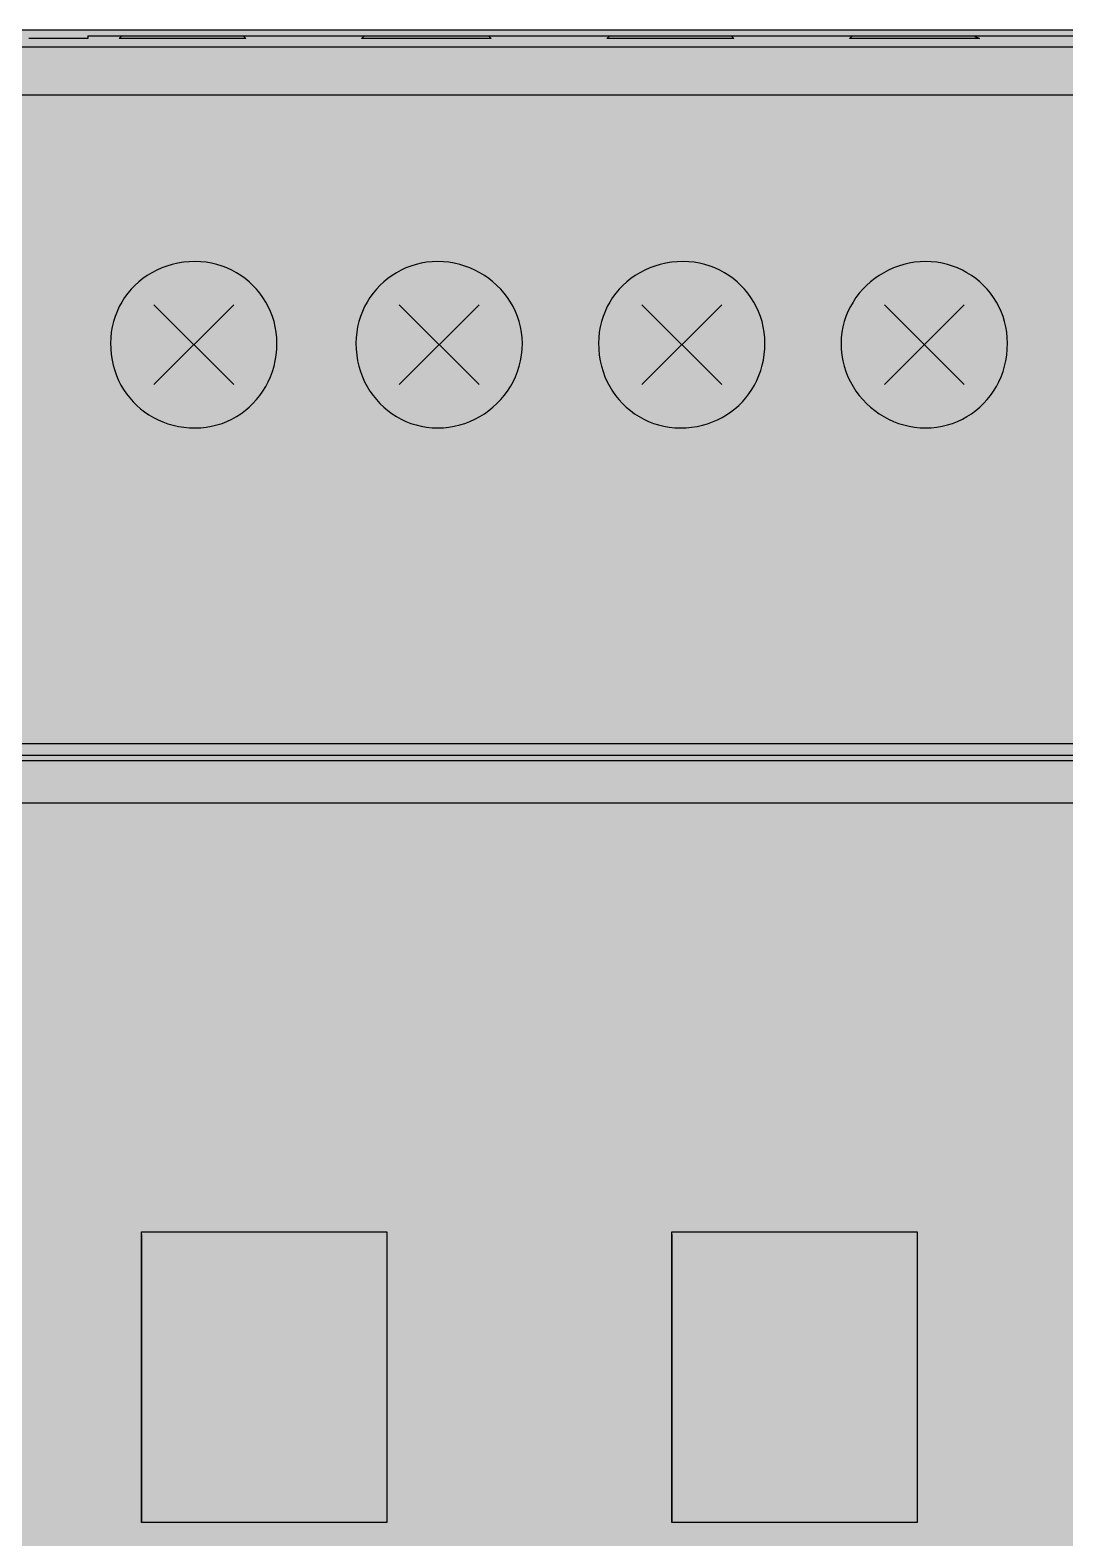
# Model space of a CAD drawing. Header units: millimetres. Extents: x 0 to 966, y -664 to 90.
# Drawn here: x 576.23 to 608.58, y -87.12 to -40 of the extents above; entities that cross this region are included whole.
import ezdxf

# ---------------------------------------------------------------- set-up
doc = ezdxf.new("R2010")
doc.units = ezdxf.units.MM
for name, color, linetype in [('HDL_BODY', 7, 'Continuous'), ('HDL_COLOUR', 7, 'Continuous'), ('HDL_DETAIL', 7, 'Continuous'), ('HDL_PRINT', 7, 'Continuous')]:
    doc.layers.add(name, color=color, linetype=linetype)

# ---------------------------------------------------------------- blocks, each defined once
blk = doc.blocks.new('M_R8.16.1_FRONT')
at = {"layer": 'HDL_BODY', "true_color": 0x202126}
blk.add_hatch(color=250, dxfattribs=at).paths.add_polyline_path([(0, 0), (144, 0), (144, 90), (0, 90)])
at = {"layer": 'HDL_BODY', "true_color": 0x2a2a30}
blk.add_hatch(color=250, dxfattribs=at).paths.add_polyline_path([(0.4, 20.52), (143.6, 20.52), (143.6, 68.31), (0.4, 68.31)])
at = {"layer": 'HDL_COLOUR', "true_color": 0x1a332c}
for points in [[(83.949, 80.215), (83.943, 80.39), (83.926, 80.562), (83.897, 80.73), (83.858, 80.894), (83.808, 81.054), (83.748, 81.209), (83.679, 81.36), (83.6, 81.504), (83.512, 81.643), (83.416, 81.776), (83.312, 81.902), (83.2, 82.022), (83.081, 82.134), (82.954, 82.238), (82.821, 82.334), (82.682, 82.421), (82.537, 82.5), (82.387, 82.57), (82.232, 82.629), (82.072, 82.679), (81.907, 82.719), (81.739, 82.747), (81.567, 82.765), (81.393, 82.771), (81.207, 82.765), (81.025, 82.747), (80.848, 82.719), (80.676, 82.679), (80.508, 82.629), (80.346, 82.57), (80.19, 82.5), (80.04, 82.421), (79.896, 82.334), (79.759, 82.238), (79.63, 82.134), (79.507, 82.022), (79.393, 81.902), (79.286, 81.776), (79.188, 81.643), (79.099, 81.504), (79.02, 81.36), (78.949, 81.209), (78.889, 81.054), (78.839, 80.894), (78.799, 80.73), (78.77, 80.562), (78.753, 80.39), (78.747, 80.215), (78.752, 80.037), (78.768, 79.862), (78.795, 79.692), (78.832, 79.526), (78.878, 79.364), (78.934, 79.208), (78.999, 79.056), (79.073, 78.91), (79.155, 78.77), (79.246, 78.636), (79.345, 78.509), (79.451, 78.388), (79.565, 78.274), (79.686, 78.168), (79.813, 78.069), (79.947, 77.979), (80.087, 77.896), (80.233, 77.822), (80.385, 77.757), (80.541, 77.701), (80.703, 77.655), (80.869, 77.618), (81.04, 77.592), (81.214, 77.576), (81.393, 77.57), (81.567, 77.576), (81.739, 77.594), (81.907, 77.622), (82.072, 77.662), (82.232, 77.712), (82.387, 77.773), (82.537, 77.843), (82.682, 77.923), (82.821, 78.012), (82.954, 78.11), (83.081, 78.216), (83.2, 78.33), (83.312, 78.453), (83.416, 78.582), (83.512, 78.719), (83.6, 78.863), (83.679, 79.013), (83.748, 79.169), (83.808, 79.331), (83.858, 79.499), (83.897, 79.671), (83.926, 79.848), (83.943, 80.03), (83.949, 80.215)], [(91.622, 80.215), (91.615, 80.39), (91.596, 80.562), (91.566, 80.73), (91.524, 80.894), (91.47, 81.054), (91.407, 81.209), (91.333, 81.36), (91.249, 81.504), (91.156, 81.643), (91.055, 81.776), (90.945, 81.902), (90.828, 82.022), (90.703, 82.134), (90.571, 82.238), (90.433, 82.334), (90.289, 82.421), (90.139, 82.5), (89.984, 82.57), (89.825, 82.629), (89.662, 82.679), (89.494, 82.719), (89.324, 82.747), (89.151, 82.765), (88.976, 82.771), (88.801, 82.765), (88.629, 82.747), (88.461, 82.719), (88.297, 82.679), (88.137, 82.629), (87.981, 82.57), (87.831, 82.5), (87.686, 82.421), (87.547, 82.334), (87.414, 82.238), (87.288, 82.134), (87.169, 82.022), (87.057, 81.902), (86.952, 81.776), (86.856, 81.643), (86.769, 81.504), (86.69, 81.36), (86.62, 81.209), (86.561, 81.054), (86.511, 80.894), (86.471, 80.73), (86.443, 80.562), (86.425, 80.39), (86.419, 80.215), (86.425, 80.03), (86.443, 79.848), (86.471, 79.671), (86.511, 79.499), (86.561, 79.331), (86.62, 79.169), (86.69, 79.013), (86.769, 78.863), (86.856, 78.719), (86.952, 78.582), (87.057, 78.453), (87.169, 78.33), (87.288, 78.216), (87.414, 78.11), (87.547, 78.012), (87.686, 77.923), (87.831, 77.843), (87.981, 77.773), (88.137, 77.712), (88.297, 77.662), (88.461, 77.622), (88.629, 77.594), (88.801, 77.576), (88.976, 77.57), (89.151, 77.576), (89.324, 77.594), (89.494, 77.622), (89.662, 77.662), (89.825, 77.712), (89.984, 77.773), (90.139, 77.843), (90.289, 77.923), (90.433, 78.012), (90.571, 78.11), (90.703, 78.216), (90.828, 78.33), (90.945, 78.453), (91.055, 78.582), (91.156, 78.719), (91.249, 78.863), (91.333, 79.013), (91.407, 79.169), (91.47, 79.331), (91.524, 79.499), (91.566, 79.671), (91.596, 79.848), (91.615, 80.03), (91.622, 80.215)], [(99.205, 80.215), (99.199, 80.39), (99.181, 80.562), (99.153, 80.73), (99.113, 80.894), (99.064, 81.054), (99.004, 81.209), (98.934, 81.36), (98.855, 81.504), (98.768, 81.643), (98.672, 81.776), (98.568, 81.902), (98.456, 82.022), (98.336, 82.134), (98.21, 82.238), (98.077, 82.334), (97.938, 82.421), (97.793, 82.5), (97.643, 82.57), (97.488, 82.629), (97.327, 82.679), (97.163, 82.719), (96.995, 82.747), (96.823, 82.765), (96.648, 82.771), (96.463, 82.765), (96.281, 82.747), (96.104, 82.719), (95.931, 82.679), (95.764, 82.629), (95.602, 82.57), (95.446, 82.5), (95.296, 82.421), (95.152, 82.334), (95.015, 82.238), (94.885, 82.134), (94.763, 82.022), (94.648, 81.902), (94.542, 81.776), (94.444, 81.643), (94.355, 81.504), (94.275, 81.36), (94.205, 81.209), (94.145, 81.054), (94.094, 80.894), (94.055, 80.73), (94.026, 80.562), (94.008, 80.39), (94.002, 80.215), (94.008, 80.03), (94.026, 79.848), (94.054, 79.671), (94.094, 79.499), (94.144, 79.331), (94.204, 79.169), (94.273, 79.013), (94.352, 78.863), (94.439, 78.719), (94.536, 78.582), (94.64, 78.453), (94.752, 78.33), (94.871, 78.216), (94.997, 78.11), (95.13, 78.012), (95.269, 77.923), (95.414, 77.843), (95.564, 77.773), (95.72, 77.712), (95.88, 77.662), (96.044, 77.622), (96.212, 77.594), (96.384, 77.576), (96.559, 77.57), (96.737, 77.576), (96.912, 77.592), (97.082, 77.618), (97.249, 77.655), (97.41, 77.701), (97.567, 77.757), (97.718, 77.822), (97.864, 77.896), (98.004, 77.979), (98.138, 78.069), (98.266, 78.168), (98.387, 78.274), (98.5, 78.388), (98.607, 78.509), (98.705, 78.636), (98.796, 78.77), (98.879, 78.91), (98.953, 79.056), (99.018, 79.208), (99.074, 79.364), (99.12, 79.526), (99.157, 79.692), (99.183, 79.862), (99.199, 80.037), (99.205, 80.215)], [(106.788, 80.215), (106.782, 80.39), (106.765, 80.562), (106.736, 80.73), (106.697, 80.894), (106.647, 81.054), (106.587, 81.209), (106.517, 81.36), (106.439, 81.504), (106.351, 81.643), (106.255, 81.776), (106.151, 81.902), (106.039, 82.022), (105.919, 82.134), (105.793, 82.238), (105.66, 82.334), (105.521, 82.421), (105.376, 82.5), (105.226, 82.57), (105.071, 82.629), (104.911, 82.679), (104.746, 82.719), (104.578, 82.747), (104.406, 82.765), (104.231, 82.771), (104.056, 82.765), (103.883, 82.747), (103.713, 82.719), (103.546, 82.679), (103.382, 82.629), (103.223, 82.57), (103.068, 82.5), (102.919, 82.421), (102.774, 82.334), (102.636, 82.238), (102.504, 82.134), (102.38, 82.022), (102.262, 81.902), (102.152, 81.776), (102.051, 81.643), (101.958, 81.504), (101.875, 81.36), (101.801, 81.209), (101.737, 81.054), (101.684, 80.894), (101.642, 80.73), (101.611, 80.562), (101.592, 80.39), (101.586, 80.215), (101.592, 80.03), (101.611, 79.848), (101.642, 79.671), (101.684, 79.499), (101.737, 79.331), (101.801, 79.169), (101.875, 79.013), (101.958, 78.863), (102.051, 78.719), (102.152, 78.582), (102.262, 78.453), (102.38, 78.33), (102.504, 78.216), (102.636, 78.11), (102.774, 78.012), (102.919, 77.923), (103.068, 77.843), (103.223, 77.773), (103.382, 77.712), (103.546, 77.662), (103.713, 77.622), (103.883, 77.594), (104.056, 77.576), (104.231, 77.57), (104.406, 77.576), (104.578, 77.594), (104.746, 77.622), (104.911, 77.662), (105.071, 77.712), (105.226, 77.773), (105.376, 77.843), (105.521, 77.923), (105.66, 78.012), (105.793, 78.11), (105.919, 78.216), (106.039, 78.33), (106.151, 78.453), (106.255, 78.582), (106.351, 78.719), (106.439, 78.863), (106.517, 79.013), (106.587, 79.169), (106.647, 79.331), (106.697, 79.499), (106.736, 79.671), (106.765, 79.848), (106.782, 80.03), (106.788, 80.215)]]:
    blk.add_hatch(color=250, dxfattribs=at).paths.add_polyline_path(points)
at = {"layer": 'HDL_COLOUR', "true_color": 0x9ea4a8}
for points in [[(83.169, 80.17), (83.153, 80.408), (83.107, 80.642), (83.03, 80.867), (82.925, 81.081), (82.792, 81.278), (82.635, 81.457), (82.456, 81.614), (82.258, 81.747), (82.045, 81.852), (81.819, 81.929), (81.586, 81.975), (81.348, 81.991), (81.11, 81.975), (80.877, 81.929), (80.651, 81.852), (80.438, 81.747), (80.239, 81.614), (80.06, 81.457), (79.903, 81.278), (79.771, 81.081), (79.666, 80.867), (79.589, 80.642), (79.543, 80.408), (79.527, 80.17), (79.543, 79.933), (79.589, 79.699), (79.666, 79.474), (79.771, 79.26), (79.903, 79.062), (80.06, 78.883), (80.239, 78.726), (80.438, 78.594), (80.651, 78.489), (80.877, 78.412), (81.11, 78.366), (81.348, 78.35), (81.586, 78.366), (81.819, 78.412), (82.045, 78.489), (82.258, 78.594), (82.456, 78.726), (82.635, 78.883), (82.792, 79.062), (82.925, 79.26), (83.03, 79.474), (83.107, 79.699), (83.153, 79.933)], [(90.841, 80.17), (90.826, 80.408), (90.779, 80.642), (90.703, 80.867), (90.597, 81.081), (90.465, 81.278), (90.308, 81.457), (90.129, 81.614), (89.931, 81.747), (89.717, 81.852), (89.492, 81.929), (89.258, 81.975), (89.02, 81.991), (88.783, 81.975), (88.549, 81.929), (88.324, 81.852), (88.11, 81.747), (87.912, 81.614), (87.733, 81.457), (87.576, 81.278), (87.444, 81.081), (87.338, 80.867), (87.262, 80.642), (87.215, 80.408), (87.2, 80.17), (87.215, 79.933), (87.262, 79.699), (87.338, 79.474), (87.444, 79.26), (87.576, 79.062), (87.733, 78.883), (87.912, 78.726), (88.11, 78.594), (88.324, 78.489), (88.549, 78.412), (88.783, 78.366), (89.02, 78.35), (89.258, 78.366), (89.492, 78.412), (89.717, 78.489), (89.931, 78.594), (90.129, 78.726), (90.308, 78.883), (90.465, 79.062), (90.597, 79.26), (90.703, 79.474), (90.779, 79.699), (90.826, 79.933)], [(98.424, 80.17), (98.409, 80.408), (98.362, 80.642), (98.286, 80.867), (98.181, 81.081), (98.048, 81.278), (97.891, 81.457), (97.712, 81.614), (97.514, 81.747), (97.3, 81.852), (97.075, 81.929), (96.841, 81.975), (96.604, 81.991), (96.366, 81.975), (96.132, 81.929), (95.907, 81.852), (95.693, 81.747), (95.495, 81.614), (95.316, 81.457), (95.159, 81.278), (95.027, 81.081), (94.921, 80.867), (94.845, 80.642), (94.798, 80.408), (94.783, 80.17), (94.798, 79.933), (94.845, 79.699), (94.921, 79.474), (95.027, 79.26), (95.159, 79.062), (95.316, 78.883), (95.495, 78.726), (95.693, 78.594), (95.907, 78.489), (96.132, 78.412), (96.366, 78.366), (96.604, 78.35), (96.841, 78.366), (97.075, 78.412), (97.3, 78.489), (97.514, 78.594), (97.712, 78.726), (97.891, 78.883), (98.048, 79.062), (98.181, 79.26), (98.286, 79.474), (98.362, 79.699), (98.409, 79.933)], [(106.008, 80.17), (105.992, 80.408), (105.946, 80.642), (105.869, 80.867), (105.764, 81.081), (105.631, 81.278), (105.474, 81.457), (105.295, 81.614), (105.097, 81.747), (104.884, 81.852), (104.658, 81.929), (104.425, 81.975), (104.187, 81.991), (103.949, 81.975), (103.716, 81.929), (103.49, 81.852), (103.276, 81.747), (103.078, 81.614), (102.899, 81.457), (102.742, 81.278), (102.61, 81.081), (102.505, 80.867), (102.428, 80.642), (102.382, 80.408), (102.366, 80.17), (102.382, 79.933), (102.428, 79.699), (102.505, 79.474), (102.61, 79.26), (102.742, 79.062), (102.899, 78.883), (103.078, 78.726), (103.276, 78.594), (103.49, 78.489), (103.716, 78.412), (103.949, 78.366), (104.187, 78.35), (104.425, 78.366), (104.658, 78.412), (104.884, 78.489), (105.097, 78.594), (105.295, 78.726), (105.474, 78.883), (105.631, 79.062), (105.764, 79.26), (105.869, 79.474), (105.946, 79.699), (105.992, 79.933)]]:
    blk.add_hatch(color=253, dxfattribs=at).paths.add_polyline_path(points)
at = {"layer": 'HDL_COLOUR', "true_color": 0x0d0e11}
for points in [[(83.05, 44.4), (87.25, 44.4), (87.25, 52.5), (83.05, 52.5)], [(98.3, 44.4), (102.5, 44.4), (102.5, 52.5), (98.3, 52.5)]]:
    blk.add_hatch(color=168, dxfattribs=at).paths.add_polyline_path(points)
at = {"layer": 'HDL_COLOUR', "true_color": 0x34363a}
for points in [[(83.75, 47.9), (86.55, 47.9), (86.55, 49), (83.75, 49)], [(99, 47.9), (101.8, 47.9), (101.8, 49), (99, 49)]]:
    blk.add_hatch(color=250, dxfattribs=at).paths.add_polyline_path(points)
at = {"layer": 'HDL_PRINT', "true_color": 0xdee1e9}
for points in [[(81.568, 82.771), (81.217, 82.771), (81.217, 85.415), (83.86, 85.415), (85.8, 83.476), (85.625, 83.211), (83.684, 85.064), (81.568, 85.064), (81.568, 82.771)], [(89.151, 82.771), (88.8, 82.771), (88.8, 85.064), (86.33, 85.064), (86.33, 85.415), (89.151, 85.415), (89.151, 82.771)], [(96.735, 82.771), (96.383, 82.771), (96.383, 85.415), (99.115, 85.415), (101.056, 83.476), (100.791, 83.211), (98.94, 85.064), (96.735, 85.064), (96.735, 82.771)], [(104.407, 82.771), (104.056, 82.771), (104.056, 85.064), (101.496, 85.064), (101.496, 85.415), (104.407, 85.415), (104.407, 82.771)], [(83.949, 75.28), (85.184, 77.481), (86.419, 75.28), (83.949, 75.28)], [(99.205, 75.28), (100.44, 77.481), (101.675, 75.28), (99.205, 75.28)], [(88.535, 75.28), (88.27, 75.28), (88.27, 76.6), (88.265, 76.568), (88.251, 76.544), (88.229, 76.523), (88.2, 76.504), (88.167, 76.484), (88.132, 76.458), (88.095, 76.425), (88.051, 76.418), (88.009, 76.402), (87.972, 76.38), (87.943, 76.359), (87.923, 76.342), (87.916, 76.336), (87.916, 76.514), (87.955, 76.551), (87.993, 76.589), (88.031, 76.626), (88.069, 76.664), (88.107, 76.701), (88.144, 76.739), (88.181, 76.776), (88.219, 76.781), (88.256, 76.796), (88.289, 76.818), (88.318, 76.847), (88.34, 76.88), (88.355, 76.916), (88.36, 76.954), (88.535, 76.954), (88.535, 75.28)], [(96.383, 75.28), (96.119, 75.28), (96.119, 76.6), (96.113, 76.568), (96.099, 76.544), (96.077, 76.523), (96.048, 76.504), (96.015, 76.484), (95.98, 76.458), (95.943, 76.425), (95.905, 76.418), (95.877, 76.402), (95.854, 76.38), (95.831, 76.359), (95.802, 76.342), (95.764, 76.336), (95.764, 76.514), (95.803, 76.546), (95.841, 76.571), (95.879, 76.591), (95.917, 76.61), (95.955, 76.631), (95.992, 76.656), (96.029, 76.69), (96.067, 76.727), (96.104, 76.764), (96.137, 76.802), (96.166, 76.84), (96.188, 76.878), (96.203, 76.916), (96.208, 76.954), (96.383, 76.954), (96.383, 75.28)], [(97.44, 75.28), (97.264, 75.28), (97.264, 76.6), (97.228, 76.564), (97.2, 76.536), (97.178, 76.514), (97.155, 76.491), (97.127, 76.463), (97.089, 76.425), (97.051, 76.42), (97.013, 76.407), (96.975, 76.39), (96.937, 76.371), (96.9, 76.353), (96.862, 76.341), (96.824, 76.336), (96.824, 76.514), (96.886, 76.543), (96.941, 76.565), (96.99, 76.584), (97.033, 76.601), (97.073, 76.618), (97.11, 76.637), (97.144, 76.66), (97.178, 76.69), (97.21, 76.727), (97.235, 76.764), (97.255, 76.802), (97.274, 76.84), (97.295, 76.878), (97.32, 76.916), (97.354, 76.954), (97.44, 76.954), (97.44, 75.28)], [(103.702, 75.28), (103.526, 75.28), (103.526, 76.6), (103.521, 76.568), (103.506, 76.544), (103.484, 76.523), (103.456, 76.504), (103.423, 76.484), (103.387, 76.458), (103.351, 76.425), (103.306, 76.418), (103.265, 76.402), (103.228, 76.38), (103.198, 76.359), (103.179, 76.342), (103.172, 76.336), (103.172, 76.514), (103.21, 76.546), (103.248, 76.571), (103.287, 76.591), (103.324, 76.61), (103.362, 76.631), (103.4, 76.656), (103.437, 76.69), (103.475, 76.727), (103.511, 76.764), (103.543, 76.802), (103.571, 76.84), (103.593, 76.878), (103.607, 76.916), (103.612, 76.954), (103.702, 76.954), (103.702, 75.28)], [(105.288, 75.455), (105.288, 75.28), (104.231, 75.28), (104.231, 75.322), (104.231, 75.353), (104.231, 75.38), (104.231, 75.411), (104.231, 75.455), (104.27, 75.493), (104.298, 75.521), (104.32, 75.544), (104.343, 75.567), (104.37, 75.594), (104.407, 75.631), (104.411, 75.664), (104.424, 75.697), (104.445, 75.731), (104.474, 75.764), (104.511, 75.797), (104.556, 75.83), (104.61, 75.863), (104.672, 75.895), (104.734, 75.957), (104.789, 76.012), (104.838, 76.061), (104.881, 76.105), (104.921, 76.144), (104.958, 76.181), (104.992, 76.216), (105.026, 76.249), (105.058, 76.287), (105.081, 76.324), (105.096, 76.362), (105.106, 76.4), (105.11, 76.438), (105.112, 76.476), (105.112, 76.514), (105.112, 76.551), (105.109, 76.578), (105.102, 76.601), (105.087, 76.624), (105.062, 76.652), (105.026, 76.69), (104.988, 76.722), (104.95, 76.745), (104.912, 76.76), (104.874, 76.769), (104.836, 76.774), (104.798, 76.776), (104.761, 76.776), (104.717, 76.776), (104.675, 76.773), (104.638, 76.765), (104.609, 76.75), (104.59, 76.726), (104.583, 76.69), (104.551, 76.652), (104.528, 76.614), (104.512, 76.576), (104.503, 76.538), (104.498, 76.501), (104.497, 76.463), (104.496, 76.425), (104.231, 76.425), (104.261, 76.49), (104.284, 76.554), (104.304, 76.613), (104.32, 76.666), (104.337, 76.711), (104.356, 76.746), (104.378, 76.768), (104.407, 76.776), (104.444, 76.809), (104.488, 76.841), (104.535, 76.872), (104.584, 76.899), (104.633, 76.922), (104.681, 76.939), (104.724, 76.95), (104.761, 76.954), (104.827, 76.95), (104.892, 76.939), (104.954, 76.922), (105.014, 76.899), (105.069, 76.872), (105.12, 76.841), (105.164, 76.809), (105.202, 76.776), (105.234, 76.739), (105.257, 76.701), (105.272, 76.664), (105.281, 76.626), (105.286, 76.589), (105.288, 76.551), (105.288, 76.514), (105.288, 76.47), (105.288, 76.425), (105.288, 76.381), (105.288, 76.337), (105.288, 76.293), (105.288, 76.249), (105.256, 76.244), (105.231, 76.23), (105.211, 76.207), (105.192, 76.179), (105.171, 76.145), (105.146, 76.109), (105.112, 76.071), (105.105, 76.038), (105.084, 76.006), (105.052, 75.973), (105.013, 75.94), (104.971, 75.907), (104.927, 75.874), (104.885, 75.842), (104.848, 75.809), (104.782, 75.771), (104.734, 75.735), (104.698, 75.701), (104.669, 75.673), (104.644, 75.65), (104.616, 75.636), (104.583, 75.631), (104.576, 75.594), (104.56, 75.567), (104.54, 75.544), (104.519, 75.521), (104.503, 75.493), (104.496, 75.455), (105.288, 75.455)], [(84.038, 71.225), (84.038, 74.31), (86.241, 74.31), (86.241, 73.956), (84.479, 73.956), (84.479, 72.986), (86.154, 72.986), (86.154, 72.635), (84.479, 72.635), (84.479, 71.665), (86.33, 71.665), (86.33, 71.225), (84.038, 71.225)], [(99.38, 71.225), (99.38, 74.31), (101.41, 74.31), (101.41, 73.956), (99.821, 73.956), (99.821, 72.986), (101.232, 72.986), (101.232, 72.635), (99.821, 72.635), (99.821, 71.225), (99.38, 71.225)], [(77.071, 52.36), (77.6, 52.36), (77.6, 49.01), (77.071, 49.01), (77.071, 52.36)], [(93.648, 52.36), (94.177, 52.36), (94.177, 49.01), (93.648, 49.01), (93.648, 52.36)]]:
    blk.add_hatch(color=254, dxfattribs=at).paths.add_polyline_path(points)
h = blk.add_hatch(color=254, dxfattribs=at)
h.paths.add_polyline_path([(80.863, 75.72), (81.038, 75.72), (81.045, 75.676), (81.062, 75.635), (81.083, 75.599), (81.105, 75.57), (81.121, 75.551), (81.128, 75.544), (81.166, 75.507), (81.194, 75.481), (81.217, 75.466), (81.239, 75.458), (81.267, 75.455), (81.303, 75.455), (81.348, 75.455), (81.379, 75.455), (81.406, 75.455), (81.436, 75.455), (81.479, 75.455), (81.517, 75.493), (81.542, 75.521), (81.557, 75.544), (81.565, 75.567), (81.568, 75.594), (81.568, 75.631), (81.606, 75.638), (81.631, 75.657), (81.646, 75.686), (81.654, 75.723), (81.657, 75.765), (81.657, 75.809), (81.657, 75.852), (81.657, 75.896), (81.657, 75.94), (81.657, 75.984), (81.657, 76.028), (81.657, 76.071), (81.651, 76.034), (81.634, 76.007), (81.613, 75.984), (81.591, 75.961), (81.575, 75.933), (81.568, 75.895), (81.524, 75.895), (81.48, 75.895), (81.436, 75.895), (81.392, 75.895), (81.348, 75.895), (81.303, 75.895), (81.261, 75.896), (81.211, 75.897), (81.156, 75.902), (81.099, 75.912), (81.044, 75.928), (80.994, 75.952), (80.952, 75.985), (80.923, 76.021), (80.9, 76.065), (80.885, 76.116), (80.874, 76.171), (80.868, 76.231), (80.864, 76.294), (80.863, 76.359), (80.863, 76.425), (80.863, 76.495), (80.865, 76.556), (80.87, 76.61), (80.879, 76.657), (80.895, 76.699), (80.919, 76.739), (80.952, 76.776), (80.988, 76.809), (81.031, 76.841), (81.078, 76.872), (81.128, 76.899), (81.177, 76.922), (81.224, 76.939), (81.267, 76.95), (81.303, 76.954), (81.374, 76.954), (81.435, 76.952), (81.488, 76.947), (81.536, 76.938), (81.579, 76.922), (81.619, 76.898), (81.657, 76.865), (81.69, 76.827), (81.714, 76.789), (81.735, 76.752), (81.754, 76.714), (81.774, 76.676), (81.8, 76.639), (81.833, 76.6), (81.837, 76.564), (81.847, 76.52), (81.861, 76.469), (81.878, 76.414), (81.894, 76.354), (81.908, 76.291), (81.918, 76.226), (81.922, 76.16), (81.919, 76.102), (81.911, 76.043), (81.899, 75.984), (81.885, 75.926), (81.87, 75.867), (81.856, 75.808), (81.844, 75.749), (81.836, 75.69), (81.833, 75.631), (81.8, 75.593), (81.774, 75.556), (81.754, 75.518), (81.735, 75.48), (81.714, 75.442), (81.69, 75.404), (81.657, 75.366), (81.614, 75.334), (81.564, 75.311), (81.509, 75.296), (81.452, 75.286), (81.397, 75.282), (81.346, 75.28), (81.303, 75.28), (81.261, 75.28), (81.213, 75.282), (81.163, 75.286), (81.115, 75.296), (81.076, 75.311), (81.049, 75.334), (81.038, 75.366), (81.006, 75.399), (80.975, 75.434), (80.945, 75.471), (80.918, 75.51), (80.896, 75.554), (80.878, 75.603), (80.867, 75.658), (80.863, 75.72)])
h.paths.add_polyline_path([(81.657, 76.425), (81.657, 76.463), (81.655, 76.501), (81.65, 76.538), (81.641, 76.576), (81.625, 76.614), (81.601, 76.652), (81.568, 76.69), (81.53, 76.726), (81.502, 76.75), (81.479, 76.765), (81.457, 76.773), (81.429, 76.776), (81.393, 76.776), (81.354, 76.776), (81.317, 76.774), (81.279, 76.769), (81.241, 76.76), (81.204, 76.745), (81.166, 76.722), (81.128, 76.69), (81.095, 76.652), (81.071, 76.614), (81.055, 76.576), (81.045, 76.538), (81.04, 76.501), (81.039, 76.463), (81.038, 76.425), (81.039, 76.36), (81.04, 76.311), (81.045, 76.275), (81.055, 76.247), (81.071, 76.221), (81.095, 76.194), (81.128, 76.16), (81.166, 76.127), (81.204, 76.103), (81.241, 76.088), (81.279, 76.078), (81.317, 76.073), (81.354, 76.071), (81.393, 76.071), (81.436, 76.071), (81.476, 76.074), (81.513, 76.082), (81.542, 76.097), (81.561, 76.123), (81.568, 76.16), (81.601, 76.198), (81.625, 76.236), (81.641, 76.274), (81.65, 76.311), (81.655, 76.349), (81.657, 76.387), (81.657, 76.425)])
h = blk.add_hatch(color=254, dxfattribs=at)
h.paths.add_polyline_path([(88.976, 76.16), (88.98, 76.222), (88.99, 76.278), (89.004, 76.33), (89.02, 76.38), (89.037, 76.43), (89.051, 76.482), (89.061, 76.538), (89.065, 76.6), (89.07, 76.639), (89.084, 76.676), (89.106, 76.714), (89.134, 76.752), (89.167, 76.789), (89.203, 76.827), (89.241, 76.865), (89.278, 76.898), (89.315, 76.922), (89.353, 76.938), (89.391, 76.947), (89.429, 76.952), (89.467, 76.954), (89.506, 76.954), (89.543, 76.954), (89.58, 76.952), (89.618, 76.947), (89.656, 76.938), (89.694, 76.922), (89.732, 76.898), (89.77, 76.865), (89.807, 76.859), (89.834, 76.842), (89.857, 76.821), (89.88, 76.799), (89.908, 76.783), (89.946, 76.776), (89.951, 76.739), (89.964, 76.701), (89.981, 76.664), (90, 76.626), (90.018, 76.589), (90.03, 76.551), (90.035, 76.514), (90.035, 76.471), (90.035, 76.421), (90.035, 76.365), (90.035, 76.309), (90.035, 76.254), (90.035, 76.203), (90.035, 76.16), (90.035, 76.078), (90.035, 76.007), (90.035, 75.945), (90.035, 75.889), (90.035, 75.838), (90.035, 75.788), (90.035, 75.739), (90.035, 75.687), (90.035, 75.631), (90.002, 75.593), (89.976, 75.556), (89.956, 75.518), (89.936, 75.48), (89.916, 75.442), (89.89, 75.404), (89.857, 75.366), (89.819, 75.334), (89.78, 75.311), (89.738, 75.296), (89.69, 75.286), (89.637, 75.282), (89.576, 75.28), (89.506, 75.28), (89.468, 75.283), (89.425, 75.294), (89.378, 75.312), (89.328, 75.334), (89.279, 75.36), (89.232, 75.39), (89.189, 75.422), (89.151, 75.455), (89.125, 75.508), (89.1, 75.562), (89.075, 75.618), (89.052, 75.678), (89.031, 75.742), (89.013, 75.811), (88.997, 75.886), (88.986, 75.969), (88.978, 76.06), (88.976, 76.16)])
h.paths.add_polyline_path([(89.241, 76.16), (89.241, 76.06), (89.241, 75.97), (89.243, 75.889), (89.246, 75.817), (89.251, 75.753), (89.259, 75.697), (89.27, 75.649), (89.285, 75.608), (89.304, 75.573), (89.327, 75.544), (89.334, 75.507), (89.353, 75.481), (89.383, 75.466), (89.42, 75.458), (89.461, 75.455), (89.506, 75.455), (89.543, 75.455), (89.58, 75.457), (89.618, 75.462), (89.656, 75.472), (89.694, 75.488), (89.732, 75.511), (89.77, 75.544), (89.794, 75.573), (89.813, 75.608), (89.827, 75.649), (89.838, 75.697), (89.846, 75.753), (89.851, 75.817), (89.854, 75.889), (89.856, 75.97), (89.857, 76.06), (89.857, 76.16), (89.857, 76.245), (89.856, 76.323), (89.854, 76.395), (89.849, 76.461), (89.842, 76.519), (89.831, 76.572), (89.816, 76.617), (89.796, 76.657), (89.77, 76.69), (89.732, 76.722), (89.694, 76.745), (89.656, 76.76), (89.618, 76.769), (89.58, 76.774), (89.543, 76.776), (89.506, 76.776), (89.468, 76.776), (89.439, 76.773), (89.416, 76.765), (89.393, 76.75), (89.365, 76.726), (89.327, 76.69), (89.301, 76.657), (89.281, 76.617), (89.266, 76.572), (89.255, 76.519), (89.248, 76.461), (89.244, 76.395), (89.242, 76.323), (89.241, 76.245), (89.241, 76.16)])
h = blk.add_hatch(color=254, dxfattribs=at)
h.paths.add_polyline_path([(76.277, 45.044), (76.279, 45.14), (76.285, 45.235), (76.295, 45.328), (76.308, 45.42), (76.324, 45.508), (76.342, 45.592), (76.362, 45.671), (76.384, 45.745), (76.407, 45.813), (76.431, 45.873), (76.455, 45.925), (76.46, 46.002), (76.475, 46.074), (76.498, 46.141), (76.528, 46.205), (76.565, 46.266), (76.607, 46.324), (76.653, 46.38), (76.702, 46.435), (76.754, 46.488), (76.806, 46.541), (76.842, 46.57), (76.889, 46.599), (76.944, 46.627), (77.006, 46.652), (77.072, 46.674), (77.141, 46.693), (77.209, 46.707), (77.275, 46.716), (77.336, 46.719), (77.402, 46.715), (77.466, 46.705), (77.529, 46.691), (77.589, 46.675), (77.644, 46.658), (77.695, 46.644), (77.739, 46.634), (77.777, 46.63), (77.832, 46.6), (77.882, 46.57), (77.927, 46.538), (77.967, 46.505), (78.004, 46.468), (78.038, 46.428), (78.07, 46.384), (78.101, 46.334), (78.131, 46.279), (78.163, 46.242), (78.195, 46.197), (78.224, 46.146), (78.251, 46.091), (78.274, 46.031), (78.291, 45.968), (78.302, 45.902), (78.306, 45.836), (78.328, 45.766), (78.345, 45.7), (78.359, 45.635), (78.37, 45.571), (78.379, 45.506), (78.385, 45.44), (78.388, 45.371), (78.391, 45.298), (78.392, 45.22), (78.393, 45.136), (78.393, 45.044), (78.393, 44.956), (78.392, 44.868), (78.391, 44.781), (78.389, 44.694), (78.386, 44.609), (78.382, 44.526), (78.375, 44.444), (78.367, 44.365), (78.356, 44.288), (78.343, 44.214), (78.326, 44.142), (78.306, 44.074), (78.277, 44.016), (78.246, 43.957), (78.214, 43.898), (78.181, 43.839), (78.144, 43.78), (78.103, 43.721), (78.059, 43.662), (78.008, 43.603), (77.952, 43.545), (77.899, 43.518), (77.846, 43.492), (77.792, 43.468), (77.736, 43.444), (77.678, 43.424), (77.617, 43.405), (77.553, 43.39), (77.485, 43.379), (77.413, 43.372), (77.336, 43.369), (77.264, 43.372), (77.192, 43.378), (77.121, 43.39), (77.051, 43.408), (76.983, 43.431), (76.917, 43.461), (76.853, 43.498), (76.793, 43.542), (76.735, 43.593), (76.681, 43.653), (76.631, 43.72), (76.577, 43.78), (76.528, 43.845), (76.484, 43.915), (76.445, 43.99), (76.41, 44.071), (76.38, 44.158), (76.354, 44.25), (76.333, 44.347), (76.315, 44.449), (76.3, 44.558), (76.29, 44.671), (76.282, 44.79), (76.278, 44.914), (76.277, 45.044)])
h.paths.add_polyline_path([(76.717, 45.044), (76.719, 44.916), (76.724, 44.794), (76.732, 44.68), (76.744, 44.573), (76.757, 44.474), (76.773, 44.382), (76.79, 44.297), (76.81, 44.22), (76.83, 44.15), (76.851, 44.088), (76.873, 44.033), (76.896, 43.985), (76.928, 43.93), (76.966, 43.881), (77.009, 43.838), (77.057, 43.803), (77.109, 43.773), (77.163, 43.75), (77.22, 43.734), (77.278, 43.724), (77.336, 43.72), (77.395, 43.724), (77.452, 43.734), (77.508, 43.75), (77.563, 43.773), (77.614, 43.803), (77.662, 43.838), (77.705, 43.881), (77.744, 43.93), (77.777, 43.985), (77.819, 44.033), (77.857, 44.088), (77.892, 44.15), (77.923, 44.22), (77.951, 44.297), (77.975, 44.382), (77.995, 44.474), (78.012, 44.573), (78.025, 44.68), (78.034, 44.794), (78.04, 44.916), (78.041, 45.044), (78.04, 45.173), (78.034, 45.294), (78.025, 45.408), (78.012, 45.514), (77.995, 45.613), (77.975, 45.705), (77.951, 45.789), (77.923, 45.866), (77.892, 45.936), (77.857, 45.998), (77.819, 46.053), (77.777, 46.1), (77.744, 46.156), (77.705, 46.206), (77.662, 46.248), (77.614, 46.284), (77.563, 46.314), (77.508, 46.336), (77.452, 46.352), (77.395, 46.362), (77.336, 46.365), (77.278, 46.362), (77.22, 46.352), (77.163, 46.336), (77.109, 46.314), (77.057, 46.284), (77.009, 46.248), (76.966, 46.206), (76.928, 46.156), (76.896, 46.1), (76.873, 46.053), (76.851, 45.998), (76.83, 45.936), (76.81, 45.866), (76.79, 45.789), (76.773, 45.705), (76.757, 45.613), (76.744, 45.514), (76.732, 45.408), (76.724, 45.294), (76.719, 45.173), (76.717, 45.044)])
h = blk.add_hatch(color=254, dxfattribs=at)
h.paths.add_polyline_path([(92.857, 45.044), (92.859, 45.14), (92.865, 45.235), (92.874, 45.328), (92.887, 45.42), (92.902, 45.508), (92.92, 45.592), (92.94, 45.671), (92.962, 45.745), (92.984, 45.813), (93.008, 45.873), (93.032, 45.925), (93.059, 46.002), (93.086, 46.074), (93.114, 46.141), (93.144, 46.205), (93.176, 46.266), (93.21, 46.324), (93.247, 46.38), (93.288, 46.435), (93.333, 46.488), (93.383, 46.541), (93.419, 46.57), (93.466, 46.599), (93.521, 46.627), (93.583, 46.652), (93.649, 46.674), (93.718, 46.693), (93.786, 46.707), (93.852, 46.716), (93.913, 46.719), (93.972, 46.716), (94.031, 46.708), (94.09, 46.696), (94.149, 46.682), (94.208, 46.667), (94.267, 46.653), (94.326, 46.641), (94.384, 46.633), (94.443, 46.63), (94.476, 46.596), (94.509, 46.562), (94.542, 46.526), (94.575, 46.487), (94.608, 46.444), (94.641, 46.395), (94.674, 46.341), (94.708, 46.279), (94.737, 46.246), (94.767, 46.208), (94.796, 46.164), (94.826, 46.116), (94.855, 46.065), (94.884, 46.01), (94.914, 45.953), (94.943, 45.895), (94.973, 45.836), (94.973, 45.759), (94.973, 45.686), (94.973, 45.616), (94.973, 45.545), (94.973, 45.473), (94.973, 45.399), (94.973, 45.321), (94.973, 45.236), (94.973, 45.145), (94.973, 45.044), (94.973, 44.956), (94.972, 44.868), (94.971, 44.781), (94.969, 44.694), (94.966, 44.609), (94.962, 44.526), (94.955, 44.444), (94.946, 44.365), (94.935, 44.288), (94.921, 44.214), (94.904, 44.142), (94.883, 44.074), (94.854, 44.016), (94.825, 43.957), (94.793, 43.898), (94.759, 43.839), (94.723, 43.78), (94.682, 43.721), (94.637, 43.662), (94.588, 43.603), (94.532, 43.545), (94.479, 43.518), (94.425, 43.492), (94.37, 43.468), (94.313, 43.444), (94.255, 43.424), (94.194, 43.405), (94.13, 43.39), (94.062, 43.379), (93.99, 43.372), (93.913, 43.369), (93.841, 43.372), (93.769, 43.378), (93.698, 43.39), (93.629, 43.408), (93.56, 43.431), (93.494, 43.461), (93.431, 43.498), (93.37, 43.542), (93.312, 43.593), (93.258, 43.653), (93.208, 43.72), (93.17, 43.78), (93.133, 43.845), (93.097, 43.915), (93.061, 43.99), (93.028, 44.071), (92.996, 44.158), (92.966, 44.25), (92.94, 44.347), (92.916, 44.449), (92.896, 44.558), (92.879, 44.671), (92.867, 44.79), (92.859, 44.914), (92.857, 45.044)])
h.paths.add_polyline_path([(93.297, 45.044), (93.299, 44.916), (93.304, 44.794), (93.312, 44.68), (93.323, 44.573), (93.336, 44.474), (93.351, 44.382), (93.369, 44.297), (93.388, 44.22), (93.408, 44.15), (93.429, 44.088), (93.451, 44.033), (93.473, 43.985), (93.528, 43.93), (93.579, 43.881), (93.626, 43.838), (93.671, 43.803), (93.715, 43.773), (93.76, 43.75), (93.807, 43.734), (93.858, 43.724), (93.913, 43.72), (93.972, 43.724), (94.031, 43.734), (94.09, 43.75), (94.149, 43.773), (94.208, 43.803), (94.267, 43.838), (94.326, 43.881), (94.384, 43.93), (94.443, 43.985), (94.465, 44.033), (94.487, 44.088), (94.508, 44.15), (94.528, 44.22), (94.547, 44.297), (94.564, 44.382), (94.58, 44.474), (94.593, 44.573), (94.604, 44.68), (94.612, 44.794), (94.617, 44.916), (94.619, 45.044), (94.617, 45.173), (94.612, 45.294), (94.604, 45.408), (94.593, 45.514), (94.58, 45.613), (94.564, 45.705), (94.547, 45.789), (94.528, 45.866), (94.508, 45.936), (94.487, 45.998), (94.465, 46.053), (94.443, 46.1), (94.384, 46.156), (94.326, 46.206), (94.267, 46.248), (94.208, 46.284), (94.149, 46.314), (94.09, 46.336), (94.031, 46.352), (93.972, 46.362), (93.913, 46.365), (93.858, 46.362), (93.807, 46.352), (93.76, 46.336), (93.715, 46.314), (93.671, 46.284), (93.626, 46.248), (93.579, 46.206), (93.528, 46.156), (93.473, 46.1), (93.451, 46.053), (93.429, 45.998), (93.408, 45.936), (93.388, 45.866), (93.369, 45.789), (93.351, 45.705), (93.336, 45.613), (93.323, 45.514), (93.312, 45.408), (93.304, 45.294), (93.299, 45.173), (93.297, 45.044)])
at = {"layer": 'HDL_DETAIL', "color": 251, "true_color": 0x52555c}
for points in [[(0, 0), (144, 0), (144, 90), (0, 90), (0, 0)], [(78.041, 89.824), (78.041, 89.824)], [(78.041, 89.824), (78.041, 89.824)], [(78.041, 89.735), (78.041, 89.735)], [(83.949, 80.215), (83.943, 80.39), (83.926, 80.562), (83.897, 80.73), (83.858, 80.894), (83.808, 81.054), (83.748, 81.209), (83.679, 81.36), (83.6, 81.504), (83.512, 81.643), (83.416, 81.776), (83.312, 81.902), (83.2, 82.022), (83.081, 82.134), (82.954, 82.238), (82.821, 82.334), (82.682, 82.421), (82.537, 82.5), (82.387, 82.57), (82.232, 82.629), (82.072, 82.679), (81.907, 82.719), (81.739, 82.747), (81.567, 82.765), (81.393, 82.771), (81.207, 82.765), (81.025, 82.747), (80.848, 82.719), (80.676, 82.679), (80.508, 82.629), (80.346, 82.57), (80.19, 82.5), (80.04, 82.421), (79.896, 82.334), (79.759, 82.238), (79.63, 82.134), (79.507, 82.022), (79.393, 81.902), (79.286, 81.776), (79.188, 81.643), (79.099, 81.504), (79.02, 81.36), (78.949, 81.209), (78.889, 81.054), (78.839, 80.894), (78.799, 80.73), (78.77, 80.562), (78.753, 80.39), (78.747, 80.215), (78.752, 80.037), (78.768, 79.862), (78.795, 79.692), (78.832, 79.526), (78.878, 79.364), (78.934, 79.208), (78.999, 79.056), (79.073, 78.91), (79.155, 78.77), (79.246, 78.636), (79.345, 78.509), (79.451, 78.388), (79.565, 78.274), (79.686, 78.168), (79.813, 78.069), (79.947, 77.979), (80.087, 77.896), (80.233, 77.822), (80.385, 77.757), (80.541, 77.701), (80.703, 77.655), (80.869, 77.618), (81.04, 77.592), (81.214, 77.576), (81.393, 77.57), (81.567, 77.576), (81.739, 77.594), (81.907, 77.622), (82.072, 77.662), (82.232, 77.712), (82.387, 77.773), (82.537, 77.843), (82.682, 77.923), (82.821, 78.012), (82.954, 78.11), (83.081, 78.216), (83.2, 78.33), (83.312, 78.453), (83.416, 78.582), (83.512, 78.719), (83.6, 78.863), (83.679, 79.013), (83.748, 79.169), (83.808, 79.331), (83.858, 79.499), (83.897, 79.671), (83.926, 79.848), (83.943, 80.03), (83.949, 80.215)], [(91.622, 80.215), (91.615, 80.39), (91.596, 80.562), (91.566, 80.73), (91.524, 80.894), (91.47, 81.054), (91.407, 81.209), (91.333, 81.36), (91.249, 81.504), (91.156, 81.643), (91.055, 81.776), (90.945, 81.902), (90.828, 82.022), (90.703, 82.134), (90.571, 82.238), (90.433, 82.334), (90.289, 82.421), (90.139, 82.5), (89.984, 82.57), (89.825, 82.629), (89.662, 82.679), (89.494, 82.719), (89.324, 82.747), (89.151, 82.765), (88.976, 82.771), (88.801, 82.765), (88.629, 82.747), (88.461, 82.719), (88.297, 82.679), (88.137, 82.629), (87.981, 82.57), (87.831, 82.5), (87.686, 82.421), (87.547, 82.334), (87.414, 82.238), (87.288, 82.134), (87.169, 82.022), (87.057, 81.902), (86.952, 81.776), (86.856, 81.643), (86.769, 81.504), (86.69, 81.36), (86.62, 81.209), (86.561, 81.054), (86.511, 80.894), (86.471, 80.73), (86.443, 80.562), (86.425, 80.39), (86.419, 80.215), (86.425, 80.03), (86.443, 79.848), (86.471, 79.671), (86.511, 79.499), (86.561, 79.331), (86.62, 79.169), (86.69, 79.013), (86.769, 78.863), (86.856, 78.719), (86.952, 78.582), (87.057, 78.453), (87.169, 78.33), (87.288, 78.216), (87.414, 78.11), (87.547, 78.012), (87.686, 77.923), (87.831, 77.843), (87.981, 77.773), (88.137, 77.712), (88.297, 77.662), (88.461, 77.622), (88.629, 77.594), (88.801, 77.576), (88.976, 77.57), (89.151, 77.576), (89.324, 77.594), (89.494, 77.622), (89.662, 77.662), (89.825, 77.712), (89.984, 77.773), (90.139, 77.843), (90.289, 77.923), (90.433, 78.012), (90.571, 78.11), (90.703, 78.216), (90.828, 78.33), (90.945, 78.453), (91.055, 78.582), (91.156, 78.719), (91.249, 78.863), (91.333, 79.013), (91.407, 79.169), (91.47, 79.331), (91.524, 79.499), (91.566, 79.671), (91.596, 79.848), (91.615, 80.03), (91.622, 80.215)], [(99.205, 80.215), (99.199, 80.39), (99.181, 80.562), (99.153, 80.73), (99.113, 80.894), (99.064, 81.054), (99.004, 81.209), (98.934, 81.36), (98.855, 81.504), (98.768, 81.643), (98.672, 81.776), (98.568, 81.902), (98.456, 82.022), (98.336, 82.134), (98.21, 82.238), (98.077, 82.334), (97.938, 82.421), (97.793, 82.5), (97.643, 82.57), (97.488, 82.629), (97.327, 82.679), (97.163, 82.719), (96.995, 82.747), (96.823, 82.765), (96.648, 82.771), (96.463, 82.765), (96.281, 82.747), (96.104, 82.719), (95.931, 82.679), (95.764, 82.629), (95.602, 82.57), (95.446, 82.5), (95.296, 82.421), (95.152, 82.334), (95.015, 82.238), (94.885, 82.134), (94.763, 82.022), (94.648, 81.902), (94.542, 81.776), (94.444, 81.643), (94.355, 81.504), (94.275, 81.36), (94.205, 81.209), (94.145, 81.054), (94.094, 80.894), (94.055, 80.73), (94.026, 80.562), (94.008, 80.39), (94.002, 80.215), (94.008, 80.03), (94.026, 79.848), (94.054, 79.671), (94.094, 79.499), (94.144, 79.331), (94.204, 79.169), (94.273, 79.013), (94.352, 78.863), (94.439, 78.719), (94.536, 78.582), (94.64, 78.453), (94.752, 78.33), (94.871, 78.216), (94.997, 78.11), (95.13, 78.012), (95.269, 77.923), (95.414, 77.843), (95.564, 77.773), (95.72, 77.712), (95.88, 77.662), (96.044, 77.622), (96.212, 77.594), (96.384, 77.576), (96.559, 77.57), (96.737, 77.576), (96.912, 77.592), (97.082, 77.618), (97.249, 77.655), (97.41, 77.701), (97.567, 77.757), (97.718, 77.822), (97.864, 77.896), (98.004, 77.979), (98.138, 78.069), (98.266, 78.168), (98.387, 78.274), (98.5, 78.388), (98.607, 78.509), (98.705, 78.636), (98.796, 78.77), (98.879, 78.91), (98.953, 79.056), (99.018, 79.208), (99.074, 79.364), (99.12, 79.526), (99.157, 79.692), (99.183, 79.862), (99.199, 80.037), (99.205, 80.215)], [(106.788, 80.215), (106.782, 80.39), (106.765, 80.562), (106.736, 80.73), (106.697, 80.894), (106.647, 81.054), (106.587, 81.209), (106.517, 81.36), (106.439, 81.504), (106.351, 81.643), (106.255, 81.776), (106.151, 81.902), (106.039, 82.022), (105.919, 82.134), (105.793, 82.238), (105.66, 82.334), (105.521, 82.421), (105.376, 82.5), (105.226, 82.57), (105.071, 82.629), (104.911, 82.679), (104.746, 82.719), (104.578, 82.747), (104.406, 82.765), (104.231, 82.771), (104.056, 82.765), (103.883, 82.747), (103.713, 82.719), (103.546, 82.679), (103.382, 82.629), (103.223, 82.57), (103.068, 82.5), (102.919, 82.421), (102.774, 82.334), (102.636, 82.238), (102.504, 82.134), (102.38, 82.022), (102.262, 81.902), (102.152, 81.776), (102.051, 81.643), (101.958, 81.504), (101.875, 81.36), (101.801, 81.209), (101.737, 81.054), (101.684, 80.894), (101.642, 80.73), (101.611, 80.562), (101.592, 80.39), (101.586, 80.215), (101.592, 80.03), (101.611, 79.848), (101.642, 79.671), (101.684, 79.499), (101.737, 79.331), (101.801, 79.169), (101.875, 79.013), (101.958, 78.863), (102.051, 78.719), (102.152, 78.582), (102.262, 78.453), (102.38, 78.33), (102.504, 78.216), (102.636, 78.11), (102.774, 78.012), (102.919, 77.923), (103.068, 77.843), (103.223, 77.773), (103.382, 77.712), (103.546, 77.662), (103.713, 77.622), (103.883, 77.594), (104.056, 77.576), (104.231, 77.57), (104.406, 77.576), (104.578, 77.594), (104.746, 77.622), (104.911, 77.662), (105.071, 77.712), (105.226, 77.773), (105.376, 77.843), (105.521, 77.923), (105.66, 78.012), (105.793, 78.11), (105.919, 78.216), (106.039, 78.33), (106.151, 78.453), (106.255, 78.582), (106.351, 78.719), (106.439, 78.863), (106.517, 79.013), (106.587, 79.169), (106.647, 79.331), (106.697, 79.499), (106.736, 79.671), (106.765, 79.848), (106.782, 80.03), (106.788, 80.215)], [(0, 22.301), (144, 22.301), (144, 67.697), (0, 67.697), (0, 22.301)], [(79.717, 52.449), (87.389, 52.449), (87.389, 43.369), (79.717, 43.369), (79.717, 52.449)], [(96.294, 52.449), (103.966, 52.449), (103.966, 43.369), (96.294, 43.369), (96.294, 52.449)]]:
    blk.add_lwpolyline(points, close=True, dxfattribs=at)
for points in [[(78.041, 89.735), (77.952, 89.735), (77.687, 89.735), (77.336, 89.735), (76.806, 89.735), (76.19, 89.735)], [(78.041, 89.824), (143.648, 89.824)], [(78.041, 89.824), (143.648, 89.824)], [(78.041, 89.824), (143.648, 89.824)], [(78.041, 89.824), (143.648, 89.824)], [(78.041, 89.824), (143.648, 89.824)], [(78.041, 89.824), (143.648, 89.824)], [(78.041, 89.824), (143.648, 89.824)], [(78.041, 89.824), (143.648, 89.824)], [(78.041, 89.824), (143.648, 89.824)], [(78.041, 89.824), (143.648, 89.824)], [(78.041, 89.824), (143.648, 89.824)], [(78.041, 89.824), (143.648, 89.824)], [(78.041, 89.824), (143.648, 89.824)], [(78.041, 89.824), (143.648, 89.824)], [(78.041, 89.824), (143.648, 89.824)], [(78.041, 89.824), (143.648, 89.824)], [(78.041, 89.824), (143.648, 89.824)], [(78.041, 89.824), (143.648, 89.824)], [(78.041, 89.824), (143.648, 89.824)], [(78.041, 89.824), (143.648, 89.824)], [(78.041, 89.824), (143.648, 89.824)], [(78.041, 89.824), (78.041, 89.735)], [(78.041, 89.824), (78.041, 89.735)], [(78.041, 89.824), (78.041, 89.735)], [(78.041, 89.824), (78.041, 89.735)], [(78.041, 89.824), (78.041, 89.735)], [(78.041, 89.824), (78.041, 89.735)], [(78.041, 89.824), (78.041, 89.735)], [(78.041, 89.824), (78.041, 89.735)], [(78.041, 89.824), (78.041, 89.735)], [(78.041, 89.824), (78.041, 89.735)], [(78.041, 89.824), (78.041, 89.735)], [(78.041, 89.824), (78.041, 89.735)], [(78.041, 89.824), (78.041, 89.735)], [(78.041, 89.824), (78.041, 89.735)], [(78.041, 89.824), (78.041, 89.735)], [(78.041, 89.824), (78.041, 89.735)], [(78.041, 89.824), (78.041, 89.735)], [(78.041, 89.824), (78.041, 89.735)], [(78.041, 89.824), (78.041, 89.735)], [(78.041, 89.824), (78.041, 89.735)], [(78.041, 89.824), (78.041, 89.735)], [(79.012, 89.735), (79.098, 89.824)], [(82.979, 89.735), (82.893, 89.735), (82.628, 89.735), (82.184, 89.735), (81.657, 89.735), (81.038, 89.735), (80.422, 89.735), (79.803, 89.735), (79.363, 89.735), (79.098, 89.735), (79.012, 89.735)], [(79.098, 89.824), (79.363, 89.824), (79.803, 89.824), (80.422, 89.824), (81.038, 89.824), (81.657, 89.824), (82.184, 89.824), (82.628, 89.824), (82.893, 89.824), (82.979, 89.735)], [(86.595, 89.735), (86.684, 89.824)], [(90.651, 89.735), (90.562, 89.735), (90.211, 89.735), (89.77, 89.735), (89.241, 89.735), (88.622, 89.735), (88.006, 89.735), (87.476, 89.735), (87.035, 89.735), (86.684, 89.735), (86.595, 89.735)], [(86.684, 89.824), (87.035, 89.824), (87.476, 89.824), (88.006, 89.824), (88.622, 89.824), (89.241, 89.824), (89.77, 89.824), (90.211, 89.824), (90.562, 89.824), (90.651, 89.735)], [(94.267, 89.735), (94.354, 89.824)], [(98.235, 89.735), (98.145, 89.735), (97.883, 89.735), (97.44, 89.735), (96.824, 89.735), (96.208, 89.735), (95.589, 89.735), (95.059, 89.735), (94.619, 89.735), (94.354, 89.735), (94.267, 89.735)], [(94.354, 89.824), (94.619, 89.824), (95.059, 89.824), (95.589, 89.824), (96.208, 89.824), (96.824, 89.824), (97.44, 89.824), (97.883, 89.824), (98.145, 89.824), (98.235, 89.735)], [(101.851, 89.735), (101.94, 89.824)], [(105.907, 89.735), (105.731, 89.735), (105.467, 89.735), (105.026, 89.735), (104.496, 89.735), (103.877, 89.735), (103.261, 89.735), (102.732, 89.735), (102.291, 89.735), (101.94, 89.735), (101.851, 89.735)], [(101.94, 89.824), (102.291, 89.824), (102.732, 89.824), (103.261, 89.824), (103.877, 89.824), (104.496, 89.824), (105.026, 89.824), (105.467, 89.824), (105.731, 89.824), (105.907, 89.735)], [(143.296, 89.47), (0, 89.47)], [(143.296, 89.47), (0, 89.47)], [(143.296, 89.47), (0, 89.47)], [(143.296, 89.47), (0, 89.47)], [(143.296, 89.47), (0, 89.47)], [(143.296, 89.47), (0, 89.47)], [(143.296, 89.47), (0, 89.47)], [(143.296, 89.47), (0, 89.47)], [(143.296, 89.47), (0, 89.47)], [(143.296, 89.47), (0, 89.47)], [(143.296, 89.47), (0, 89.47)], [(143.296, 89.47), (0, 89.47)], [(143.296, 89.47), (0, 89.47)], [(143.296, 89.47), (0, 89.47)], [(143.296, 89.47), (0, 89.47)], [(143.296, 89.47), (0, 89.47)], [(143.296, 89.47), (0, 89.47)], [(143.296, 89.47), (0, 89.47)], [(143.296, 89.47), (0, 89.47)], [(143.296, 89.47), (0, 89.47)], [(143.296, 89.47), (0, 89.47)], [(143.296, 87.971), (0.088, 87.971)], [(143.296, 87.971), (0.088, 87.971)], [(143.296, 87.971), (0.088, 87.971)], [(143.296, 87.971), (0.088, 87.971)], [(143.296, 87.971), (0.088, 87.971)], [(143.296, 87.971), (0.088, 87.971)], [(143.296, 87.971), (0.088, 87.971)], [(143.296, 87.971), (0.088, 87.971)], [(143.296, 87.971), (0.088, 87.971)], [(143.296, 87.971), (0.088, 87.971)], [(143.296, 87.971), (0.088, 87.971)], [(143.296, 87.971), (0.088, 87.971)], [(143.296, 87.971), (0.088, 87.971)], [(143.296, 87.971), (0.088, 87.971)], [(143.296, 87.971), (0.088, 87.971)], [(143.296, 87.971), (0.088, 87.971)], [(143.296, 87.971), (0.088, 87.971)], [(143.296, 87.971), (0.088, 87.971)], [(143.296, 87.971), (0.088, 87.971)], [(143.296, 87.971), (0.088, 87.971)], [(143.296, 87.971), (0.088, 87.971)], [(0.088, 67.345), (143.296, 67.345)], [(0.088, 67.345), (143.296, 67.345)], [(0.088, 67.345), (143.296, 67.345)], [(0.088, 67.345), (143.296, 67.345)], [(0.088, 67.345), (143.296, 67.345)], [(0.088, 67.345), (143.296, 67.345)], [(0.088, 67.345), (143.296, 67.345)], [(0.088, 67.345), (143.296, 67.345)], [(0.088, 67.345), (143.296, 67.345)], [(0.088, 67.345), (143.296, 67.345)], [(0.088, 67.345), (143.296, 67.345)], [(0.088, 67.345), (143.296, 67.345)], [(0.088, 67.345), (143.296, 67.345)], [(0.088, 67.345), (143.296, 67.345)], [(0.088, 67.345), (143.296, 67.345)], [(0.088, 67.345), (143.296, 67.345)], [(0.088, 67.345), (143.296, 67.345)], [(0.088, 67.345), (143.296, 67.345)], [(0.088, 67.345), (143.296, 67.345)], [(0.088, 67.345), (143.296, 67.345)], [(0.088, 67.345), (143.296, 67.345)], [(143.121, 67.17), (0.265, 67.17)], [(143.121, 67.17), (0.265, 67.17)], [(143.121, 67.17), (0.265, 67.17)], [(143.121, 67.17), (0.265, 67.17)], [(143.121, 67.17), (0.265, 67.17)], [(143.121, 67.17), (0.265, 67.17)], [(143.121, 67.17), (0.265, 67.17)], [(143.121, 67.17), (0.265, 67.17)], [(143.121, 67.17), (0.265, 67.17)], [(143.121, 67.17), (0.265, 67.17)], [(143.121, 67.17), (0.265, 67.17)], [(143.121, 67.17), (0.265, 67.17)], [(143.121, 67.17), (0.265, 67.17)], [(143.121, 67.17), (0.265, 67.17)], [(143.121, 67.17), (0.265, 67.17)], [(143.121, 67.17), (0.265, 67.17)], [(143.121, 67.17), (0.265, 67.17)], [(143.121, 67.17), (0.265, 67.17)], [(143.121, 67.17), (0.265, 67.17)], [(143.121, 67.17), (0.265, 67.17)], [(143.121, 67.17), (0.265, 67.17)], [(143.031, 65.846), (0.265, 65.846)], [(143.031, 65.846), (0.265, 65.846)], [(143.031, 65.846), (0.265, 65.846)], [(143.031, 65.846), (0.265, 65.846)], [(143.031, 65.846), (0.265, 65.846)], [(143.031, 65.846), (0.265, 65.846)], [(143.031, 65.846), (0.265, 65.846)], [(143.031, 65.846), (0.265, 65.846)], [(143.031, 65.846), (0.265, 65.846)], [(143.031, 65.846), (0.265, 65.846)], [(143.031, 65.846), (0.265, 65.846)], [(143.031, 65.846), (0.265, 65.846)], [(143.031, 65.846), (0.265, 65.846)], [(143.031, 65.846), (0.265, 65.846)], [(143.031, 65.846), (0.265, 65.846)], [(143.031, 65.846), (0.265, 65.846)], [(143.031, 65.846), (0.265, 65.846)], [(143.031, 65.846), (0.265, 65.846)], [(143.031, 65.846), (0.265, 65.846)], [(143.031, 65.846), (0.265, 65.846)], [(143.031, 65.846), (0.265, 65.846)], [(79.717, 52.36), (79.717, 43.369)], [(96.294, 52.36), (96.294, 43.369)]]:
    blk.add_lwpolyline(points, dxfattribs=at)
at = {"layer": 'HDL_DETAIL', "color": 250, "true_color": 0x25292b}
for points in [[(80.099, 78.922), (82.596, 81.419)], [(80.099, 81.419), (82.596, 78.922)], [(87.772, 78.922), (90.269, 81.419)], [(87.772, 81.419), (90.269, 78.922)], [(95.355, 78.922), (97.852, 81.419)], [(95.355, 81.419), (97.852, 78.922)], [(102.938, 78.922), (105.435, 81.419)], [(102.938, 81.419), (105.435, 78.922)]]:
    blk.add_lwpolyline(points, dxfattribs=at)

msp = doc.modelspace()

# ---------------------------------------------------------------- block references
msp.add_blockref('M_R8.16.1_FRONT', (500, -130))

doc.saveas('drawing.dxf')
